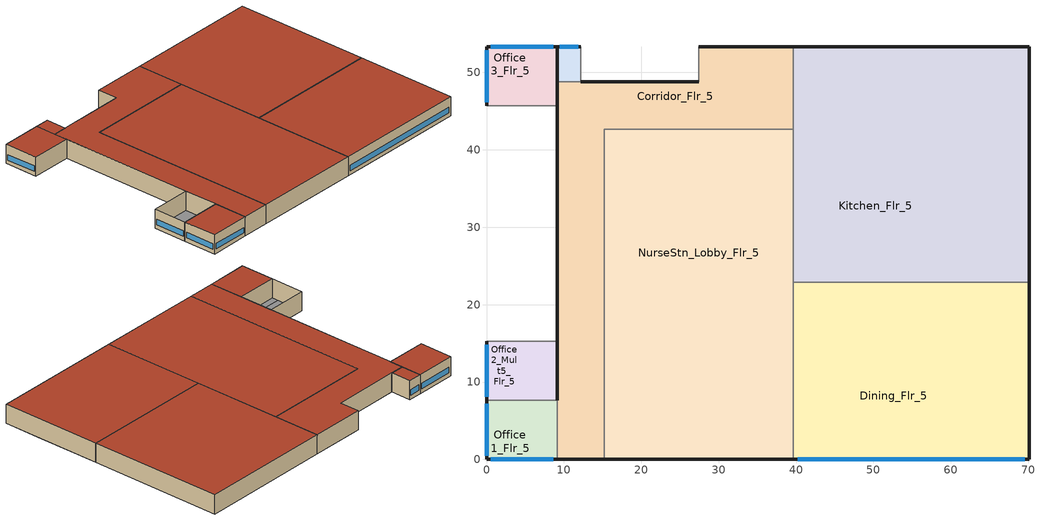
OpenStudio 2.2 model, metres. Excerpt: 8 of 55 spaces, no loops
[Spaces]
Corridor_Flr_5
 floor adiabatic (Floor Adiabatic construction): 15.24,42.67 15.24,33.53 9.14,33.53 9.14,42.67 z17.07
 floor ground: 39.62,53.34 39.62,42.67 9.14,42.67 9.14,48.77 28.96,48.77 28.96,53.34 z17.07; 15.24,10.67 15.24,4.57 9.14,4.57 9.14,10.67 z17.07; 28.96,53.34 28.96,48.77 27.43,48.77 27.43,53.34 z17.07; 15.24,4.57 15.24,0 9.14,0 9.14,4.57 z17.07; 15.24,33.53 15.24,10.67 9.14,10.67 9.14,33.53 z17.07
 wall outside: 9.14,0 15.24,0 / 39.62,53.34 27.43,53.34 / 27.43,48.77 12.19,48.77 / 9.14,48.77 9.14,45.72 9.14,15.24 9.14,7.62 z17.07:21.34
 wall to Kitchen_Flr_5: 39.62,42.67 39.62,53.34 z17.07:21.34
 wall adiabatic (Wall Adiabatic construction): 27.43,53.34 27.43,48.77 / 9.14,7.62 9.14,0 / 12.19,48.77 9.14,48.77 z17.07:21.34
 wall to NurseStn_Lobby_Flr_5: 15.24,0 15.24,42.67 39.62,42.67 z17.07:21.34
 roof outside: 15.24,0 15.24,42.67 39.62,42.67 39.62,53.34 27.43,53.34 27.43,48.77 9.14,48.77 9.14,0 z21.34
Kitchen_Flr_5
 floor adiabatic (Floor Adiabatic construction): 44.2,53.34 44.2,48.77 39.62,48.77 39.62,53.34 z17.07
 floor ground: 65.53,48.77 65.53,42.67 39.62,42.67 39.62,48.77 44.2,48.77 z17.07; 60.96,42.67 60.96,22.86 39.62,22.86 39.62,42.67 z17.07; 65.53,42.67 65.53,22.86 60.96,22.86 60.96,42.67 z17.07; 70.1,53.34 70.1,48.77 62.48,48.77 62.48,53.34 z17.07; 70.1,48.77 70.1,22.86 65.53,22.86 65.53,48.77 z17.07; 62.48,53.34 62.48,48.77 44.2,48.77 44.2,53.34 z17.07
 wall outside: 70.1,22.86 70.1,53.34 39.62,53.34 z17.07:21.34
 wall to NurseStn_Lobby_Flr_5: 39.62,42.67 39.62,22.86 z17.07:21.34
 wall to Dining_Flr_5: 39.62,22.86 70.1,22.86 z17.07:21.34
 roof outside: 70.1,22.86 70.1,53.34 39.62,53.34 39.62,22.86 z21.34
NurseStn_Lobby_Flr_5
 floor adiabatic (Floor Adiabatic construction): 39.62,42.67 39.62,10.67 28.96,10.67 28.96,19.81 15.24,19.81 15.24,42.67 z17.07
 floor ground: 39.62,10.67 39.62,0 28.96,0 28.96,4.57 15.24,4.57 15.24,10.67 z17.07; 28.96,4.57 28.96,0 15.24,0 15.24,4.57 z17.07; 28.96,19.81 28.96,10.67 15.24,10.67 15.24,19.81 z17.07
 wall outside: 15.24,0 39.62,0 z17.07:21.34
 wall to Dining_Flr_5: 39.62,0 39.62,22.86 z17.07:21.34
 roof outside: 39.62,0 39.62,42.67 15.24,42.67 15.24,0 z21.34
Office1_Flr_5
 floor adiabatic (Floor Adiabatic construction): 6.1,4.57 6.1,0 0,0 0,4.57 z17.07
 floor ground: 4.57,7.62 4.57,4.57 0,4.57 0,7.62 z17.07; 9.14,7.62 9.14,4.57 4.57,4.57 4.57,7.62 z17.07; 9.14,4.57 9.14,0 6.1,0 6.1,4.57 z17.07
 wall outside: 0,7.62 0,0 9.14,0 z17.07:21.34
 wall to Office2_Mult5_Flr_5: 9.14,7.62 0,7.62 z17.07:21.34
 wall adiabatic (Wall Adiabatic construction): 9.14,0 9.14,7.62 z17.07:21.34
 window: 0,7.16 0,0.46 / 0.55,0 8.6,0 z17.98:19.2
 roof outside: 9.14,0 9.14,7.62 0,7.62 0,0 z21.34
Office4_Mult6_Flr_5
 floor adiabatic (Floor Adiabatic construction): 12.19,53.34 12.19,48.77 9.14,48.77 9.14,53.34 z17.07
 wall outside: 12.19,53.34 9.14,53.34 z17.07:21.34
 wall adiabatic (Wall Adiabatic construction): 9.14,53.34 9.14,48.77 12.19,48.77 12.19,53.34 z17.07:21.34
 window: 11.88,53.34 9.45,53.34 z17.98:19.2
 roof outside: 12.19,48.77 12.19,53.34 9.14,53.34 9.14,48.77 z21.34
Office3_Flr_5
 floor adiabatic (Floor Adiabatic construction): 6.1,53.34 6.1,48.77 0,48.77 0,53.34 z17.07
 floor ground: 9.14,48.77 9.14,45.72 4.57,45.72 4.57,48.77 z17.07; 9.14,53.34 9.14,48.77 6.1,48.77 6.1,53.34 z17.07; 4.57,48.77 4.57,45.72 0,45.72 0,48.77 z17.07
 wall outside: 9.14,48.77 9.14,53.34 0,53.34 0,45.72 z17.07:21.34
 wall adiabatic (Wall Adiabatic construction): 0,45.72 9.14,45.72 9.14,48.77 z17.07:21.34
 window: 0,52.88 0,46.18 / 8.6,53.34 0.55,53.34 z17.98:19.2
 roof outside: 9.14,45.72 9.14,53.34 0,53.34 0,45.72 z21.34
Office2_Mult5_Flr_5
 floor adiabatic (Floor Adiabatic construction): 4.57,8.99 4.57,7.62 0,7.62 0,8.99 z17.07
 floor ground: 9.14,15.24 9.14,10.67 4.57,10.67 4.57,15.24 z17.07; 9.14,10.67 9.14,7.62 4.57,7.62 4.57,10.67 z17.07; 4.57,15.24 4.57,10.67 4.57,8.99 0,8.99 0,15.24 z17.07
 wall outside: 0,15.24 0,7.62 z17.07:21.34
 wall adiabatic (Wall Adiabatic construction): 9.14,7.62 9.14,15.24 0,15.24 z17.07:21.34
 window: 0,14.78 0,8.08 z17.98:19.2
Dining_Flr_5
 floor adiabatic (Floor Adiabatic construction): 60.96,19.81 60.96,10.67 39.62,10.67 39.62,19.81 z17.07
 floor ground: 70.1,8.99 70.1,4.57 65.53,4.57 65.53,8.99 z17.07; 60.96,22.86 60.96,19.81 39.62,19.81 39.62,22.86 z17.07; 70.1,4.57 70.1,0 62.48,0 62.48,4.57 z17.07; 65.53,22.86 65.53,4.57 39.62,4.57 39.62,10.67 60.96,10.67 60.96,22.86 z17.07; 44.2,4.57 44.2,0 39.62,0 39.62,4.57 z17.07; 70.1,22.86 70.1,8.99 65.53,8.99 65.53,22.86 z17.07; 62.48,4.57 62.48,0 44.2,0 44.2,4.57 z17.07
 wall outside: 39.62,0 70.1,0 70.1,22.86 z17.07:21.34
 window: 40.2,0 69.53,0 z17.98:19.2
 roof outside: 70.1,0 70.1,22.86 39.62,22.86 39.62,0 z21.34
[ClimateZones]
Climate Zone Institution Name 1=ASHRAE; Climate Zone Document Name 1=ANSI/ASHRAE Standard 169; Climate Zone Document Year 1=2006; Climate Zone Value 1=1A; Climate Zone Institution Name 2=CEC; Climate Zone Document Name 2=California Climate Zone Descriptions; Climate Zone Document Year 2=1995
[Building]
-Hospital-ASHRAE 169-2006-1A created: 2017-11-09 21:50:40 +0000: Default Construction Set=90.1-2013 - Hospital - ASHRAE 169-2006-1A; Standards Number of Stories=6; Standards Number of Above Ground Stories=1; Standards Building Type=Hospital
[Site]
Miami Intl Ap_FL_USA: Latitude {deg}=25.82; Longitude {deg}=-80.3; Time Zone {hr}=-5; Elevation {m}=11; Terrain=City
[Site:WaterMainsTemperature]
Calculation Method=Correlation; Annual Average Outdoor Air Temperature {C}=24.4917; Maximum Difference In Monthly Average Outdoor Air Temperatures {deltaC}=8.7
[SizingPeriod:DesignDay] Barometric Pressure {Pa}=101193; Sky Clearness=0; Rain Indicator=0; Snow Indicator=0; Day of Month=21; Daylight Saving Time Indicator=0; Humidity Indicating Type=Wetbulb; Dry-Bulb Temperature Range Modifier Type=DefaultMultipliers
Name | Maximum Dry-Bulb Temperature {C} | Daily Dry-Bulb Temperature Range {deltaC} | Humidity Indicating Conditions at Maximum Dry-Bulb | Wind Speed {m/s} | Wind Direction {deg} | Month | Day Type | Solar Model Indicator | ASHRAE Taub | ASHRAE Taud
Miami Intl Ap Ann Htg 99.6% Condns DB | 8.7 | 0 | 8.7 | 3.8 | 340 | 1 | WinterDesignDay | ASHRAEClearSky
Miami Intl Ap Ann Clg .4% Condns DB=>MWB | 33.2 | 6.7 | 25.3 | 4.5 | 140 | 7 | SummerDesignDay | ASHRAETau | 0.528 | 1.905
[Site:GroundTemperature:BuildingSurface]
19.527, 19.502, 19.536, 19.598, 20.002, 21.64, 22.225, 22.375, 21.449, 20.121, 19.802, 19.633
[Material:NoMass] Thermal Absorptance=0.9; Solar Absorptance=0.7
Name | Roughness | Thermal Resistance {m2-K/W} | Visible Absorptance
CP02 CARPET PAD | VeryRough | 0.21648 | 0.8
Nonres_Floor_Insulation | MediumSmooth | 2.88292 | 0.7
Typical Insulation R-0.54; Typical Insulation R-0.54 1 | Smooth | 0.0945033 | 0.7
Typical Carpet Pad | Smooth | 0.21648 | 0.8
Typical Insulation R-19.72 | Smooth | 3.4722 | 0.7
Typical Insulation R-0.58 | Smooth | 0.101875 | 0.7
[Material]
Name | Roughness | Thickness {m} | Conductivity {W/m-K} | Density {kg/m3} | Specific Heat {J/kg-K} | Thermal Absorptance | Solar Absorptance | Visible Absorptance
100mm Normalweight concrete floor | MediumSmooth | 0.1016 | 2.31 | 2322 | 832
G01 13mm gypsum board | Smooth | 0.0127 | 0.16 | 800 | 1090 | 0.9 | 0.7 | 0.5
4 in. Normalweight Concrete Floor | MediumRough | 0.1016 | 2.31 | 2322 | 832 | 0.9 | 0.7 | 0.7
1IN Stucco | Smooth | 0.0253 | 0.6918 | 1858 | 837 | 0.9 | 0.7 | 0.92
8IN CONCRETE HW RefBldg | Rough | 0.2032 | 1.311 | 2240 | 836.8 | 0.9 | 0.7 | 0.7
1/2IN Gypsum | Smooth | 0.0127 | 0.16 | 784.9 | 830 | 0.9 | 0.4 | 0.4
Roof Membrane - Highly Reflective | VeryRough | 0.0095 | 0.16 | 1121.29 | 1460 | 0.75 | 0.45 | 0.7
Metal Roof Surface; F08 Metal surface | Smooth | 0.0008 | 45.28 | 7824 | 500 | 0.9 | 0.7 | 0.7
8 in. Normalweight Concrete Floor | MediumRough | 0.2032 | 2.31 | 2322 | 832 | 0.9 | 0.7 | 0.7
8 in. Concrete Block Basement Wall | MediumRough | 0.2032 | 1.326 | 1842 | 912 | 0.9 | 0.7 | 0.7
G05 25mm wood | MediumSmooth | 0.0254 | 0.15 | 608 | 1630 | 0.9 | 0.5 | 0.5
Std Wood 6inch | MediumSmooth | 0.15 | 0.12 | 540 | 1210 | 0.9 | 0.7 | 0.7
[Construction]
Floor Adiabatic construction: CP02 CARPET PAD, 100mm Normalweight concrete floor, Nonres_Floor_Insulation
Wall Adiabatic construction; Typical Interior Wall: G01 13mm gypsum board, G01 13mm gypsum board
Typical Insulated Exterior Mass Floor R-3.11: Typical Insulation R-0.54, 4 in. Normalweight Concrete Floor, Typical Carpet Pad
Typical Insulated Exterior Mass Wall: 1IN Stucco, 8IN CONCRETE HW RefBldg, Typical Insulation R-19.72, 1/2IN Gypsum
Typical IEAD Roof - Highly Reflective R-20.83: Roof Membrane - Highly Reflective, Typical Insulation R-19.72, Metal Roof Surface
Typical Interior Floor: 100mm Normalweight concrete floor, CP02 CARPET PAD
Typical Interior Ceiling: CP02 CARPET PAD, 100mm Normalweight concrete floor
Typical Insulated Carpeted 8in Slab Floor: 8 in. Normalweight Concrete Floor, Typical Carpet Pad
Typical Insulated Basement Mass Wall: 8 in. Concrete Block Basement Wall
U 0.60 SHGC 0.25 Dbl 2.5mm air: Glass_2175_LayerAvg, Gap_1_W_0_0025, Glass_2022F_LayerAvg
Typical Insulated Metal Door R-1.43: F08 Metal surface, Typical Insulation R-0.58
Typical Overhead Door: Typical Insulation R-0.54 1
U 0.75 SHGC 0.35 Simple Glazing Skylight: U 0.75 SHGC 0.35 Simple Glazing
Typical Interior Window: Clear 3mm
Typical Interior Door; Typical Interior Partition: G05 25mm wood
InteriorFurnishings: Std Wood 6inch
[DefaultConstructionSet]
90.1-2013 - Hospital - ASHRAE 169-2006-1A: Default Exterior Surface Constructions=Default Surface Constructions 1; Default Interior Surface Constructions=Default Surface Constructions 2; Default Ground Contact Surface Constructions=Default Surface Constructions 3; Default Exterior SubSurface Constructions=Default Sub Surface Constructions 1; Default Interior SubSurface Constructions=Default Sub Surface Constructions 2; Interior Partition Construction=Typical Interior Partition
[DefaultSurfaceConstructions]
Name | Floor Construction | Wall Construction | Roof Ceiling Construction
Default Surface Constructions 1 | Typical Insulated Exterior Mass Floor R-3.11 | Typical Insulated Exterior Mass Wall | Typical IEAD Roof - Highly Reflective R-20.83
Default Surface Constructions 2 | Typical Interior Floor | Typical Interior Wall | Typical Interior Ceiling
Default Surface Constructions 3 | Typical Insulated Carpeted 8in Slab Floor | Typical Insulated Basement Mass Wall
[DefaultSubSurfaceConstructions]
Name | Fixed Window Construction | Operable Window Construction | Door Construction | Overhead Door Construction | Skylight Construction | Tubular Daylight Dome Construction | Tubular Daylight Diffuser Construction
Default Sub Surface Constructions 1 | U 0.60 SHGC 0.25 Dbl 2.5mm air | U 0.60 SHGC 0.25 Dbl 2.5mm air | Typical Insulated Metal Door R-1.43 | Typical Overhead Door | U 0.75 SHGC 0.35 Simple Glazing Skylight | Typical Interior Window | Typical Interior Window
Default Sub Surface Constructions 2 | Typical Interior Window | Typical Interior Window | Typical Interior Door
[WindowMaterial:Glazing] Optical Data Type=SpectralAverage; Infrared Transmittance at Normal Incidence=0; Back Side Infrared Hemispherical Emissivity=0.84; Dirt Correction Factor for Solar and Visible Transmittance=1; Solar Diffusing=No
Name | Thickness {m} | Solar Transmittance at Normal Incidence | Front Side Solar Reflectance at Normal Incidence | Back Side Solar Reflectance at Normal Incidence | Visible Transmittance at Normal Incidence | Front Side Visible Reflectance at Normal Incidence | Back Side Visible Reflectance at Normal Incidence | Front Side Infrared Hemispherical Emissivity | Conductivity {W/m-K}
Glass_2175_LayerAvg | 0.0086 | 0.167758 | 0.217606 | 0.437978 | 0.416044 | 0.078729 | 0.10654 | 0.84 | 1
Glass_2022F_LayerAvg | 0.0039 | 0.355897 | 0.394095 | 0.265645 | 0.677694 | 0.042734 | 0.05547 | 0.046 | 1
Clear 3mm | 0.003 | 0.837 | 0.075 | 0.075 | 0.898 | 0.081 | 0.081 | 0.84 | 0.9
[WindowMaterial:Gas]
Gap_1_W_0_0025: Gas Type=Air; Thickness {m}=0.0025
[WindowMaterial:SimpleGlazingSystem]
U 0.75 SHGC 0.35 Simple Glazing: U-Factor {W/m2-K}=4.2587; Solar Heat Gain Coefficient=0.35; Visible Transmittance=0.23
[Space] Building Story=Building Story 6; Part of Total Floor Area=Yes
Name | Space Type | Thermal Zone
Office1_Flr_5 | Hospital Office | Office1_Flr_5 ZN
Corridor_Flr_5 | Hospital Corridor | Corridor_Flr_5 ZN
Kitchen_Flr_5 | Hospital Kitchen | Kitchen_Flr_5 ZN
Office3_Flr_5 | Hospital Office | Office3_Flr_5 ZN
Office2_Mult5_Flr_5 | Hospital Office | Office2_Mult5_Flr_5 ZN
NurseStn_Lobby_Flr_5 | Hospital NurseStn | NurseStn_Lobby_Flr_5 ZN
Office4_Mult6_Flr_5 | Hospital Office | Office4_Mult6_Flr_5 ZN
Dining_Flr_5 | Hospital Dining | Dining_Flr_5 ZN
[BuildingStory]
Building Story 6: Nominal Z Coordinate {m}=17.0732
[SpaceType] Standards Building Type=Hospital
Name | Default Schedule Set | Design Specification Outdoor Air Object | Standards Space Type
Hospital Corridor | Hospital Corridor Schedule Set | Hospital Corridor Ventilation | Corridor
Hospital Dining | Hospital Dining Schedule Set | Hospital Dining Ventilation | Dining
Hospital Kitchen | Hospital Kitchen Schedule Set | Hospital Kitchen Ventilation | Kitchen
Hospital NurseStn | Hospital NurseStn Schedule Set | Hospital NurseStn Ventilation | NurseStn
Hospital Office | Hospital Office Schedule Set | Hospital Office Ventilation | Office
[People:Definition] Number of People Calculation Method=People/Area; Fraction Radiant=0.3
Name | People per Space Floor Area {person/m2}
Hospital Corridor People Definition | 0.0107639
Hospital Dining People Definition | 0.107639
Hospital Kitchen People Definition | 0.0538196
Hospital NurseStn People Definition | 0.0143483
Hospital Office People Definition | 0.0752397
[People] Work Efficiency Schedule=Work Efficiency Schedule; Clothing Insulation Schedule=Clothing Schedule; Air Velocity Schedule=Air Velocity Schedule
Name | People Definition | Space or SpaceType
Hospital Corridor People | Hospital Corridor People Definition | Hospital Corridor
Hospital Dining People | Hospital Dining People Definition | Hospital Dining
Hospital Kitchen People | Hospital Kitchen People Definition | Hospital Kitchen
Hospital NurseStn People | Hospital NurseStn People Definition | Hospital NurseStn
Hospital Office People | Hospital Office People Definition | Hospital Office
[Lights:Definition] Design Level Calculation Method=Watts/Area; Fraction Radiant=0.7; Fraction Visible=0.2
Name | Watts per Space Floor Area {W/m2}
Hospital Corridor Lights Definition | 10.6563
Hospital Dining Lights Definition | 6.99654
Hospital Kitchen Lights Definition | 13.0243
Hospital NurseStn Lights Definition | 8.86946
Hospital Office Lights Definition | 8.82641
[Lights]
Name | Lights Definition | Space or SpaceType
Hospital Corridor Lights | Hospital Corridor Lights Definition | Hospital Corridor
Hospital Dining Lights | Hospital Dining Lights Definition | Hospital Dining
Hospital Kitchen Lights | Hospital Kitchen Lights Definition | Hospital Kitchen
Hospital NurseStn Lights | Hospital NurseStn Lights Definition | Hospital NurseStn
Hospital Office Lights | Hospital Office Lights Definition | Hospital Office
[ElectricEquipment:Definition]
Name | Design Level Calculation Method | Watts per Space Floor Area {W/m2} | Fraction Radiant | Design Level {W} | Fraction Latent | Fraction Lost
Hospital Dining Elec Equip Definition; Hospital Office Elec Equip Definition | Watts/Area | 10.7639 | 0.5
Hospital Kitchen Elec Equip Definition | Watts/Area | 80.7293 | 0.5
Hospital NurseStn Elec Equip Definition | Watts/Area | 11.1945 | 0.5
Kitchen Electric Equipment Definition1 | EquipmentLevel |  | 0.25 | 915 | 0 | 0
Kitchen Electric Equipment Definition2 | EquipmentLevel |  | 0.25 | 855 | 0 | 0
[ElectricEquipment]
Name | Electric Equipment Definition | Space or SpaceType | Schedule
Hospital Dining Elec Equip | Hospital Dining Elec Equip Definition | Hospital Dining
Hospital Kitchen Elec Equip | Hospital Kitchen Elec Equip Definition | Hospital Kitchen
Hospital NurseStn Elec Equip | Hospital NurseStn Elec Equip Definition | Hospital NurseStn
Hospital Office Elec Equip | Hospital Office Elec Equip Definition | Hospital Office
Kitchen_Reach-in-Freezer | Kitchen Electric Equipment Definition1 | Hospital Kitchen | Hospital ALWAYS_ON
Kitchen_Reach-in-Refrigerator | Kitchen Electric Equipment Definition2 | Hospital Kitchen | Hospital ALWAYS_ON
[DesignSpecification:OutdoorAir] Outdoor Air Method=Sum; Outdoor Air Flow per Person {m3/s-person}=0; Outdoor Air Flow Rate {m3/s}=0; Outdoor Air Flow Air Changes per Hour {1/hr}=0
Name | Outdoor Air Flow per Floor Area {m3/s-m2}
Hospital Corridor Ventilation | 0.0003048
Hospital Dining Ventilation | 0.0012954
Hospital Kitchen Ventilation | 0.00365758
Hospital NurseStn Ventilation | 0.000338658
Hospital Office Ventilation | 0.000482346
[DefaultScheduleSet] Number of People Schedule=Hospital BLDG_OCC_SCH; People Activity Level Schedule=Hospital ACTIVITY_SCH; Infiltration Schedule=Hospital INFIL_SCH_PNNL
Name | Lighting Schedule | Electric Equipment Schedule | Gas Equipment Schedule
Hospital Corridor Schedule Set | Hospital BLDG_LIGHT_CORRIDOR_SCH | Hospital BLDG_EQUIP_SCH
Hospital Dining Schedule Set | Hospital BLDG_LIGHT_SCH | Hospital BLDG_EQUIP_EXTD_SCH
Hospital Kitchen Schedule Set | Hospital BLDG_LIGHT_SCH | Hospital BLDG_EQUIP_EXTD_SCH | Hospital BLDG_EQUIP_SCH
Hospital NurseStn Schedule Set | Hospital BLDG_LIGHT_NURSEFLR234_SCH | Hospital BLDG_EQUIP_SCH
Hospital Office Schedule Set | Hospital BLDG_LIGHT_OFFICE_SCH | Hospital BLDG_EQUIP_SCH
[ThermostatSetpoint:DualSetpoint] Heating Setpoint Temperature Schedule=Hospital HTGSETP_SCH; Cooling Setpoint Temperature Schedule=Hospital CLGSETP_SCH
Hospital Corridor Thermostat 3; Hospital Dining Thermostat 1; Hospital Kitchen Thermostat 1; Hospital NurseStn Thermostat 3; Hospital Office Thermostat 1; Hospital Office Thermostat 3; Hospital Office Thermostat 4; Hospital Office Thermostat 5
[GasEquipment:Definition]
Hospital Kitchen Gas Equip Definition: Design Level Calculation Method=Watts/Area; Watts per Space Floor Area {W/m2}=161.389; Fraction Radiant=0.5
[GasEquipment]
Hospital Kitchen Gas Equip: Gas Equipment Definition=Hospital Kitchen Gas Equip Definition; Space or SpaceType=Hospital Kitchen
[SpaceInfiltration:DesignFlowRate] Schedule=Hospital INFIL_SCH_PNNL; Design Flow Rate Calculation Method=Flow/ExteriorArea; Constant Term Coefficient=0; Temperature Term Coefficient=0; Velocity Term Coefficient=0.224; Velocity Squared Term Coefficient=0
Name | Space or SpaceType | Flow per Exterior Surface Area {m3/s-m2}
Corridor_Flr_5 Infiltration | Corridor_Flr_5 | 0.000221281
Dining_Flr_5 Infiltration | Dining_Flr_5 | 0.000140274
Kitchen_Flr_5 Infiltration | Kitchen_Flr_5 | 0.000124619
NurseStn_Lobby_Flr_5 Infiltration | NurseStn_Lobby_Flr_5 | 5.17915e-05
Office1_Flr_5 Infiltration | Office1_Flr_5 | 0.00028855
Office2_Mult5_Flr_5 Infiltration | Office2_Mult5_Flr_5 | 0.000569253
Office3_Flr_5 Infiltration | Office3_Flr_5 | 0.000322685
Office4_Mult6_Flr_5 Infiltration | Office4_Mult6_Flr_5 | 0.000275003
[InternalMass:Definition]
Internal Mass Definition 1: Construction=InteriorFurnishings; Design Level Calculation Method=SurfaceArea/Area; Surface Area per Space Floor Area=2
[InternalMass] Internal Mass Definition=Internal Mass Definition 1
Name | Space or SpaceType
Dining_Flr_5 Mass | Dining_Flr_5
NurseStn_Lobby_Flr_5 Mass | NurseStn_Lobby_Flr_5
Office1_Flr_5 Mass | Office1_Flr_5
Office2_Mult5_Flr_5 Mass | Office2_Mult5_Flr_5
Office3_Flr_5 Mass | Office3_Flr_5
Office4_Mult6_Flr_5 Mass | Office4_Mult6_Flr_5
Corridor_Flr_5 Mass | Corridor_Flr_5
Kitchen_Flr_5 Mass; Kitchen_Flr_5 Mass 1; Kitchen_Flr_5 Mass 2; Kitchen_Flr_5 Mass 3 | Kitchen_Flr_5
[ThermalZone] Use Ideal Air Loads=No
Corridor_Flr_5 ZN: Thermostat=Hospital Corridor Thermostat 3
Dining_Flr_5 ZN: Thermostat=Hospital Dining Thermostat 1
Kitchen_Flr_5 ZN: Thermostat=Hospital Kitchen Thermostat 1
NurseStn_Lobby_Flr_5 ZN: Thermostat=Hospital NurseStn Thermostat 3
Office1_Flr_5 ZN: Thermostat=Hospital Office Thermostat 1; Primary Daylighting Control=Office1_Flr_5 Daylt Sensor 1; Fraction of Zone Controlled by Primary Daylighting Control=0.447083; Secondary Daylighting Control=Office1_Flr_5 Daylt Sensor 2; Fraction of Zone Controlled by Secondary Daylighting Control=0.317037
Office2_Mult5_Flr_5 ZN: Thermostat=Hospital Office Thermostat 3; Multiplier=5
Office3_Flr_5 ZN: Thermostat=Hospital Office Thermostat 4; Primary Daylighting Control=Office3_Flr_5 Daylt Sensor 1; Fraction of Zone Controlled by Primary Daylighting Control=0.447139; Secondary Daylighting Control=Office3_Flr_5 Daylt Sensor 2; Fraction of Zone Controlled by Secondary Daylighting Control=0.317059
Office4_Mult6_Flr_5 ZN: Thermostat=Hospital Office Thermostat 5; Multiplier=6
[Exterior:Lights:Definition]
Name | Design Level {W}
NonDimming Exterior Lights Def | 13088
Fuel equipment 1 Def | 162963
Fuel equipment 2 Def | 501
[Exterior:Lights]
Name | Exterior Lights Definition | Schedule | Control Option
NonDimming Exterior Lights Def | NonDimming Exterior Lights Def | Hospital Exterior_Lgt_ALWAYS_ON | AstronomicalClock
Fuel equipment 1 | Fuel equipment 1 Def | Hospital BLDG_ELEVATORS | ScheduleNameOnly
Fuel equipment 2 | Fuel equipment 2 Def | Hospital ELEV_LIGHT_FAN_SCH_ADD_DF | ScheduleNameOnly
[HeatExchanger:AirToAir:SensibleAndLatent] Availability Schedule=Always On Discrete; Nominal Supply Air Flow Rate {m3/s}=autosize; Sensible Effectiveness at 100% Heating Air Flow=0.5; Latent Effectiveness at 100% Heating Air Flow=0.5; Sensible Effectiveness at 75% Heating Air Flow=0.5; Latent Effectiveness at 75% Heating Air Flow=0.5; Sensible Effectiveness at 100% Cooling Air Flow=0.5; Latent Effectiveness at 100% Cooling Air Flow=0.5; Sensible Effectiveness at 75% Cooling Air Flow=0.5; Latent Effectiveness at 75% Cooling Air Flow=0.5; Supply Air Outlet Temperature Control=Yes; Heat Exchanger Type=Rotary; Frost Control Type=ExhaustOnly; Threshold Temperature {C}=-23.3; Initial Defrost Time Fraction=0.167; Rate of Defrost Time Fraction Increase {1/K}=1.44; Economizer Lockout=Yes
Name | Nominal Electric Power {W}
CAV_KITCHEN ERV | 2488.065
VAV_1 ERV | 2378.15
VAV_2 ERV | 2460.48
VAV_ICU ERV | 1540.03
VAV_LABS ERV | 493.934
VAV_PATRMS ERV | 3274.64
[SetpointManager:OutdoorAirPretreat] Minimum Setpoint Temperature {C}=-99; Maximum Setpoint Temperature {C}=99; Minimum Setpoint Humidity Ratio {kgWater/kgDryAir}=1e-05; Maximum Setpoint Humidity Ratio {kgWater/kgDryAir}=1
Setpoint Manager Outdoor Air Pretreat 1; Setpoint Manager Outdoor Air Pretreat 2; Setpoint Manager Outdoor Air Pretreat 3; Setpoint Manager Outdoor Air Pretreat 4; Setpoint Manager Outdoor Air Pretreat 5; Setpoint Manager Outdoor Air Pretreat 6
[Daylighting:Control] Position Z-Coordinate {m}=17.8352; Illuminance Setpoint {lux}=375; Lighting Control Type=Stepped; Minimum Input Power Fraction for Continuous Dimming Control=0.3; Minimum Light Output Fraction for Continuous Dimming Control=0.2; Number of Stepped Control Steps=3; Probability Lighting will be Reset When Needed in Manual Stepped Control=1; Maximum Allowable Discomfort Glare Index=22
Name | Space | Position X-Coordinate {m} | Position Y-Coordinate {m}
Office1_Flr_5 Daylt Sensor 1 | Office1_Flr_5 | 4.572 | 1.405008
Office1_Flr_5 Daylt Sensor 2 | Office1_Flr_5 | 4.572 | 2.831304
Office3_Flr_5 Daylt Sensor 1 | Office3_Flr_5 | 1.405008 | 49.53
Office3_Flr_5 Daylt Sensor 2 | Office3_Flr_5 | 2.831304 | 49.53
[Schedule:Ruleset]
Name | Default Day Schedule | Summer Design Day Schedule | Winter Design Day Schedule
Clothing Schedule | Clothing Schedule Default Winter Clothes
Air Velocity Schedule | Air Velocity Schedule Default
Work Efficiency Schedule | Work Efficiency Schedule Default
Hospital BLDG_OCC_SCH | Hospital BLDG_OCC_SCH Default | Hospital BLDG_OCC_SCH Summer Design Day | Hospital BLDG_OCC_SCH Winter Design Day
Hospital ACTIVITY_SCH | Hospital ACTIVITY_SCH Default | Hospital ACTIVITY_SCH Summer Design Day | Hospital ACTIVITY_SCH Winter Design Day
Hospital BLDG_EQUIP_SCH | Hospital BLDG_EQUIP_SCH Default | Hospital BLDG_EQUIP_SCH Summer Design Day | Hospital BLDG_EQUIP_SCH Winter Design Day
Hospital INFIL_SCH_PNNL | Hospital INFIL_SCH_PNNL Default | Hospital INFIL_SCH_PNNL Summer Design Day | Hospital INFIL_SCH_PNNL Winter Design Day
Hospital HTGSETP_SCH | Hospital HTGSETP_SCH Default | Hospital HTGSETP_SCH Summer Design Day | Hospital HTGSETP_SCH Winter Design Day
Hospital CLGSETP_SCH | Hospital CLGSETP_SCH Default | Hospital CLGSETP_SCH Summer Design Day | Hospital CLGSETP_SCH Winter Design Day
Hospital BLDG_LIGHT_CORRIDOR_SCH | Hospital BLDG_LIGHT_CORRIDOR_SCH Default | Hospital BLDG_LIGHT_CORRIDOR_SCH Summer Design Day | Hospital BLDG_LIGHT_CORRIDOR_SCH Winter Design Day
Hospital BLDG_LIGHT_SCH | Hospital BLDG_LIGHT_SCH Default | Hospital BLDG_LIGHT_SCH Summer Design Day | Hospital BLDG_LIGHT_SCH Winter Design Day
Hospital BLDG_EQUIP_EXTD_SCH | Hospital BLDG_EQUIP_EXTD_SCH Default | Hospital BLDG_EQUIP_EXTD_SCH Summer Design Day | Hospital BLDG_EQUIP_EXTD_SCH Winter Design Day
Hospital BLDG_LIGHT_NURSEFLR234_SCH | Hospital BLDG_LIGHT_NURSEFLR234_SCH Default | Hospital BLDG_LIGHT_NURSEFLR234_SCH Summer Design Day | Hospital BLDG_LIGHT_NURSEFLR234_SCH Winter Design Day
Hospital BLDG_LIGHT_OFFICE_SCH | Hospital BLDG_LIGHT_OFFICE_SCH Default | Hospital BLDG_LIGHT_OFFICE_SCH Summer Design Day | Hospital BLDG_LIGHT_OFFICE_SCH Winter Design Day
Hospital ALWAYS_ON | Hospital ALWAYS_ON Default | Hospital ALWAYS_ON Summer Design Day | Hospital ALWAYS_ON Winter Design Day
Hospital Exterior_Lgt_ALWAYS_ON | Hospital Exterior_Lgt_ALWAYS_ON Default | Hospital Exterior_Lgt_ALWAYS_ON Summer Design Day | Hospital Exterior_Lgt_ALWAYS_ON Winter Design Day
Hospital BLDG_ELEVATORS | Hospital BLDG_ELEVATORS Default | Hospital BLDG_ELEVATORS Summer Design Day | Hospital BLDG_ELEVATORS Winter Design Day
Hospital ELEV_LIGHT_FAN_SCH_ADD_DF | Hospital ELEV_LIGHT_FAN_SCH_ADD_DF Default | Hospital ELEV_LIGHT_FAN_SCH_ADD_DF Summer Design Day | Hospital ELEV_LIGHT_FAN_SCH_ADD_DF Winter Design Day
[Schedule:Day]
Clothing Schedule Default Winter Clothes; Hospital BLDG_OCC_SCH Summer Design Day; Hospital BLDG_EQUIP_SCH Summer Design Day; Hospital BLDG_LIGHT_CORRIDOR_SCH Summer Design Day; Hospital BLDG_LIGHT_SCH Summer Design Day; Hospital BLDG_EQUIP_EXTD_SCH Summer Design Day; Hospital BLDG_LIGHT_NURSEFLR234_SCH Summer Design Day; Hospital BLDG_LIGHT_OFFICE_SCH Summer Design Day; Hospital ALWAYS_ON Default; Hospital ALWAYS_ON Winter Design Day; Hospital ALWAYS_ON Summer Design Day; Hospital Exterior_Lgt_ALWAYS_ON Default; Hospital Exterior_Lgt_ALWAYS_ON Winter Design Day; Hospital Exterior_Lgt_ALWAYS_ON Summer Design Day; Hospital BLDG_ELEVATORS Summer Design Day; Hospital ELEV_LIGHT_FAN_SCH_ADD_DF Summer Design Day: 24, 0, 1
Clothing Schedule Summer Clothes: 24, 0, 0.5
Air Velocity Schedule Default; Hospital BLDG_ELEVATORS Winter Design Day; Hospital ELEV_LIGHT_FAN_SCH_ADD_DF Winter Design Day: 24, 0, 0.2
Work Efficiency Schedule Default; Hospital BLDG_OCC_SCH Winter Design Day; Hospital BLDG_EQUIP_SCH Winter Design Day; Hospital BLDG_LIGHT_CORRIDOR_SCH Winter Design Day; Hospital BLDG_LIGHT_SCH Winter Design Day; Hospital BLDG_EQUIP_EXTD_SCH Winter Design Day; Hospital BLDG_LIGHT_NURSEFLR234_SCH Winter Design Day; Hospital BLDG_LIGHT_OFFICE_SCH Winter Design Day: 24, 0, 0
Hospital BLDG_OCC_SCH Default: 8, 0, 0, 16, 0, 0.05, 24, 0, 0
Hospital BLDG_OCC_SCH Sat Day: 7, 0, 0, 8, 0, 0.1, 9, 0, 0.3, 17, 0, 0.4, 19, 0, 0.1, 24, 0, 0
Hospital BLDG_OCC_SCH Wkdy Day: 7, 0, 0, 8, 0, 0.1, 9, 0, 0.5, 17, 0, 0.8, 18, 0, 0.5, 20, 0, 0.3, 22, 0, 0.2, 24, 0, 0
Hospital ACTIVITY_SCH Default; Hospital ACTIVITY_SCH Winter Design Day; Hospital ACTIVITY_SCH Summer Design Day: 24, 0, 120
Hospital BLDG_EQUIP_SCH Default: 8, 0, 0.3, 16, 0, 0.4, 24, 0, 0.3
Hospital BLDG_EQUIP_SCH Sat Day; Hospital BLDG_EQUIP_EXTD_SCH Sat Day: 7, 0, 0.4, 8, 0, 0.5, 18, 0, 0.65, 24, 0, 0.4
Hospital BLDG_EQUIP_SCH Wkdy Day; Hospital BLDG_EQUIP_EXTD_SCH Wkdy Day: 7, 0, 0.4, 8, 0, 0.7, 16, 0, 0.9, 23, 0, 0.6, 24, 0, 0.4
Hospital INFIL_SCH_PNNL Default; Hospital INFIL_SCH_PNNL Winter Design Day; Hospital INFIL_SCH_PNNL Summer Design Day; Hospital INFIL_SCH_PNNL Default|WntrDsn|SmrDsn|Sat|Wkdy Day: 24, 0, 0.25
Hospital HTGSETP_SCH Default; Hospital HTGSETP_SCH Winter Design Day; Hospital HTGSETP_SCH Summer Design Day: 24, 0, 21
Hospital CLGSETP_SCH Default; Hospital CLGSETP_SCH Winter Design Day; Hospital CLGSETP_SCH Summer Design Day: 24, 0, 24
Hospital BLDG_LIGHT_CORRIDOR_SCH Default; Hospital BLDG_LIGHT_NURSEFLR234_SCH Default: 8, 0, 0.5, 16, 0, 0.7, 24, 0, 0.5
Hospital BLDG_LIGHT_CORRIDOR_SCH Sat Day; Hospital BLDG_LIGHT_NURSEFLR234_SCH Sat Day: 8, 0, 0.5, 18, 0, 0.8, 24, 0, 0.5
Hospital BLDG_LIGHT_CORRIDOR_SCH Wkdy Day; Hospital BLDG_LIGHT_NURSEFLR234_SCH Wkdy Day: 8, 0, 0.5, 16, 0, 0.9, 24, 0, 0.5
Hospital BLDG_LIGHT_SCH Default; Hospital BLDG_LIGHT_OFFICE_SCH Default: 8, 0, 0.05, 16, 0, 0.1, 24, 0, 0.05
Hospital BLDG_LIGHT_SCH Sat Day; Hospital BLDG_LIGHT_OFFICE_SCH Sat Day: 7, 0, 0.1, 8, 0, 0.2, 18, 0, 0.4, 24, 0, 0.1
Hospital BLDG_LIGHT_SCH Wkdy Day; Hospital BLDG_LIGHT_OFFICE_SCH Wkdy Day: 7, 0, 0.1, 8, 0, 0.5, 16, 0, 0.9, 23, 0, 0.3, 24, 0, 0.1
Hospital BLDG_EQUIP_EXTD_SCH Default: 8, 0, 0.4, 16, 0, 0.6, 24, 0, 0.4
Hospital BLDG_ELEVATORS Default; Hospital ELEV_LIGHT_FAN_SCH_ADD_DF Default: 8, 0, 0.2, 16, 0, 0.4, 24, 0, 0.2
Hospital BLDG_ELEVATORS Sat Day; Hospital ELEV_LIGHT_FAN_SCH_ADD_DF Sat Day: 7, 0, 0.2, 8, 0, 0.4, 9, 0, 0.46, 12, 0, 0.7, 17, 0, 0.51, 18, 0, 0.25, 24, 0, 0.2
Hospital BLDG_ELEVATORS Wkdy Day: 7, 0, 0.2, 8, 0, 0.5, 9, 0, 0.75, 12, 0, 1, 13, 0, 0.75, 18, 0, 1, 21, 0, 0.52, 22, 0, 0.28, 24, 0, 0.2
Hospital ELEV_LIGHT_FAN_SCH_ADD_DF Wkdy Day: 7, 0, 0.2, 8, 0, 0.5, 18, 0, 1, 21, 0, 0.52, 22, 0, 0.28, 24, 0, 0.2
[Schedule:Rule] Date Specification Type=DateRange; Start Day=1
Name | Schedule Ruleset | Rule Order | Day Schedule | Start Month | End Month | End Day | Apply Saturday | Apply Monday | Apply Tuesday | Apply Wednesday | Apply Thursday | Apply Friday
Schedule Rule 1 | Clothing Schedule | 0 | Clothing Schedule Summer Clothes | 5 | 9 | 30
Schedule Rule 2 | Hospital BLDG_OCC_SCH | 1 | Hospital BLDG_OCC_SCH Sat Day | 1 | 12 | 31 | Yes
Schedule Rule 3 | Hospital BLDG_OCC_SCH | 0 | Hospital BLDG_OCC_SCH Wkdy Day | 1 | 12 | 31 |  | Yes | Yes | Yes | Yes | Yes
Schedule Rule 6 | Hospital BLDG_EQUIP_SCH | 1 | Hospital BLDG_EQUIP_SCH Sat Day | 1 | 12 | 31 | Yes
Schedule Rule 7 | Hospital BLDG_EQUIP_SCH | 0 | Hospital BLDG_EQUIP_SCH Wkdy Day | 1 | 12 | 31 |  | Yes | Yes | Yes | Yes | Yes
Schedule Rule 8 | Hospital INFIL_SCH_PNNL | 0 | Hospital INFIL_SCH_PNNL Default|WntrDsn|SmrDsn|Sat|Wkdy Day | 1 | 12 | 31 | Yes | Yes | Yes | Yes | Yes | Yes
Schedule Rule 9 | Hospital BLDG_LIGHT_CORRIDOR_SCH | 1 | Hospital BLDG_LIGHT_CORRIDOR_SCH Sat Day | 1 | 12 | 31 | Yes
Schedule Rule 10 | Hospital BLDG_LIGHT_CORRIDOR_SCH | 0 | Hospital BLDG_LIGHT_CORRIDOR_SCH Wkdy Day | 1 | 12 | 31 |  | Yes | Yes | Yes | Yes | Yes
Schedule Rule 11 | Hospital BLDG_LIGHT_SCH | 1 | Hospital BLDG_LIGHT_SCH Sat Day | 1 | 12 | 31 | Yes
Schedule Rule 12 | Hospital BLDG_LIGHT_SCH | 0 | Hospital BLDG_LIGHT_SCH Wkdy Day | 1 | 12 | 31 |  | Yes | Yes | Yes | Yes | Yes
Schedule Rule 13 | Hospital BLDG_EQUIP_EXTD_SCH | 1 | Hospital BLDG_EQUIP_EXTD_SCH Sat Day | 1 | 12 | 31 | Yes
Schedule Rule 14 | Hospital BLDG_EQUIP_EXTD_SCH | 0 | Hospital BLDG_EQUIP_EXTD_SCH Wkdy Day | 1 | 12 | 31 |  | Yes | Yes | Yes | Yes | Yes
Schedule Rule 23 | Hospital BLDG_LIGHT_NURSEFLR234_SCH | 1 | Hospital BLDG_LIGHT_NURSEFLR234_SCH Sat Day | 1 | 12 | 31 | Yes
Schedule Rule 24 | Hospital BLDG_LIGHT_NURSEFLR234_SCH | 0 | Hospital BLDG_LIGHT_NURSEFLR234_SCH Wkdy Day | 1 | 12 | 31 |  | Yes | Yes | Yes | Yes | Yes
Schedule Rule 25 | Hospital BLDG_LIGHT_OFFICE_SCH | 1 | Hospital BLDG_LIGHT_OFFICE_SCH Sat Day | 1 | 12 | 31 | Yes
Schedule Rule 26 | Hospital BLDG_LIGHT_OFFICE_SCH | 0 | Hospital BLDG_LIGHT_OFFICE_SCH Wkdy Day | 1 | 12 | 31 |  | Yes | Yes | Yes | Yes | Yes
Schedule Rule 35 | Hospital BLDG_ELEVATORS | 1 | Hospital BLDG_ELEVATORS Sat Day | 1 | 12 | 31 | Yes
Schedule Rule 36 | Hospital BLDG_ELEVATORS | 0 | Hospital BLDG_ELEVATORS Wkdy Day | 1 | 12 | 31 |  | Yes | Yes | Yes | Yes | Yes
Schedule Rule 37 | Hospital ELEV_LIGHT_FAN_SCH_ADD_DF | 1 | Hospital ELEV_LIGHT_FAN_SCH_ADD_DF Sat Day | 1 | 12 | 31 | Yes
Schedule Rule 38 | Hospital ELEV_LIGHT_FAN_SCH_ADD_DF | 0 | Hospital ELEV_LIGHT_FAN_SCH_ADD_DF Wkdy Day | 1 | 12 | 31 |  | Yes | Yes | Yes | Yes | Yes
[Schedule:Constant]
Always On Discrete: Value=1
